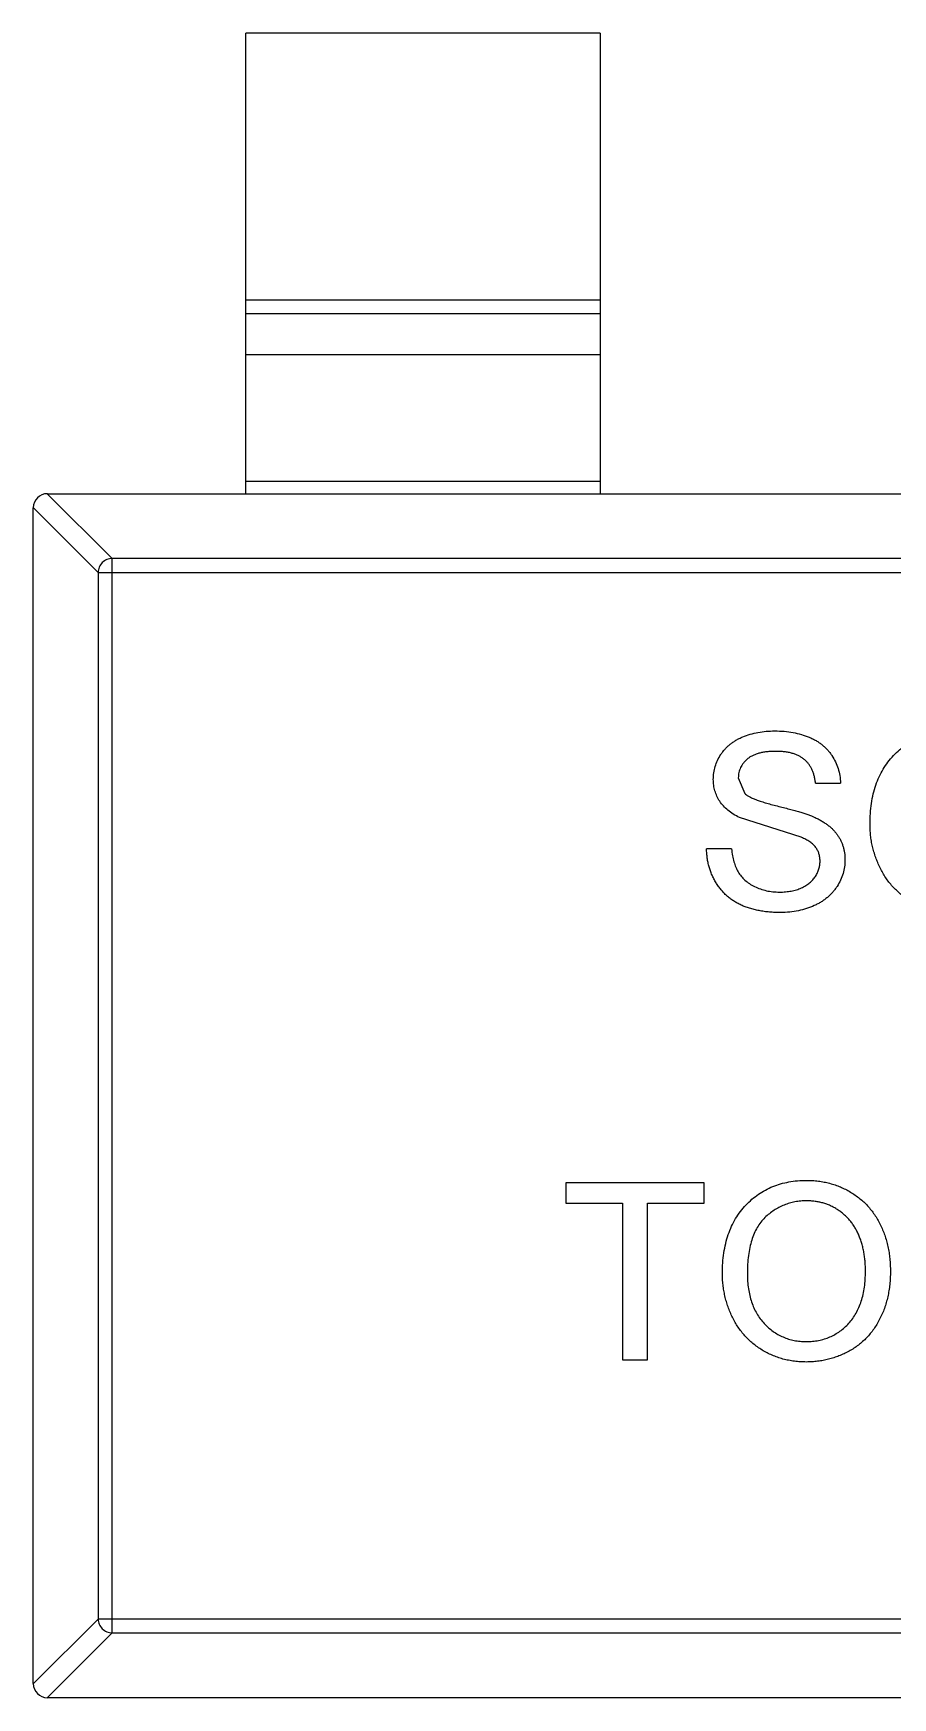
# Model space of a CAD drawing. Header units: inches. Extents: x 4.1 to 94, y -51.8 to -2.2.
# Drawn here: x 67.304 to 68.517, y -21.065 to -18.715 of the extents above; entities that cross this region are included whole.
import ezdxf

# ---------------------------------------------------------------- set-up
doc = ezdxf.new("R2010")
doc.units = ezdxf.units.IN
doc.header["$LTSCALE"] = 1.21
doc.header["$MEASUREMENT"] = 0
doc.layers.get('0').update_dxf_attribs({"linetype": 'CONTINUOUS'})

msp = doc.modelspace()

# ---------------------------------------------------------------- linework, layer by layer
at = {"color": 7, "linetype": 'Continuous'}
for p, q in [((67.6041, -19.365), (67.6041, -18.715)), ((68.1041, -18.715), (67.6041, -18.715)), ((68.1041, -18.715), (68.1041, -19.365)), ((67.6041, -19.0911), (68.1041, -19.0911)), ((68.1041, -19.1109), (67.6041, -19.1109)), ((68.1041, -19.1689), (67.6041, -19.1689)), ((67.6041, -19.3472), (68.1041, -19.3472)), ((67.3955, -19.4761), (67.3041, -19.3847)), ((67.3041, -21.045), (67.3041, -19.385)), ((67.3238, -19.365), (67.4152, -19.4564)), ((67.3241, -19.365), (70.2841, -19.365)), ((67.4152, -20.9736), (67.4152, -19.4564)), ((70.193, -19.4564), (67.4152, -19.4564)), ((67.3955, -19.4761), (67.3955, -20.9539)), ((67.3955, -19.4761), (70.2127, -19.4761)), ((68.2993, -19.7661), (68.3083, -19.7882)), ((68.4083, -19.7737), (68.4435, -19.7737)), ((68.388, -19.8501), (68.301, -19.8224)), ((68.2897, -19.8666), (68.2544, -19.8666)), ((68.0557, -20.3378), (68.0557, -20.3666)), ((68.2512, -20.3378), (68.0557, -20.3378)), ((68.2512, -20.3666), (68.2512, -20.3378)), ((68.0557, -20.3666), (68.1358, -20.3666)), ((68.1358, -20.3666), (68.1358, -20.5878)), ((68.1711, -20.5878), (68.1711, -20.3666)), ((68.1711, -20.3666), (68.2512, -20.3666)), ((68.1358, -20.5878), (68.1711, -20.5878)), ((67.3041, -21.0453), (67.3955, -20.9539)), ((70.2127, -20.9539), (67.3955, -20.9539)), ((67.4152, -20.9736), (67.3238, -21.065)), ((67.4152, -20.9736), (70.193, -20.9736)), ((70.2841, -21.065), (67.3241, -21.065))]:
    msp.add_line(p, q, dxfattribs=at)
for centre, start, end in [((67.3241, -19.385), 90, 180), ((67.3241, -21.045), 180, 270)]:
    msp.add_arc(centre, 0.02, start, end, dxfattribs=at)
for points, knots in [([(67.4152, -19.4564), (67.4127, -19.4565), (67.4076, -19.4576), (67.4011, -19.462), (67.3967, -19.4685), (67.3956, -19.4736), (67.3955, -19.4761)], [0, 0, 0, 0, 0.249032, 0.5, 0.750968, 1, 1, 1, 1]), ([(68.264, -19.7684), (68.2642, -19.7653), (68.2644, -19.7591), (68.2665, -19.7501), (68.2698, -19.7414), (68.2737, -19.7345), (68.2774, -19.7292), (68.2805, -19.7255), (68.2839, -19.722), (68.2876, -19.7188), (68.2917, -19.7158), (68.296, -19.713), (68.3007, -19.7106), (68.3073, -19.7075), (68.3161, -19.7045), (68.3271, -19.7018), (68.3388, -19.7003), (68.3468, -19.7), (68.3508, -19.6999)], [0, 0, 0, 0, 0.074995, 0.149165, 0.223664, 0.300412, 0.33957, 0.378921, 0.418096, 0.45823, 0.498427, 0.539708, 0.582216, 0.625824, 0.715481, 0.807384, 0.901634, 1, 1, 1, 1]), ([(68.3508, -19.6999), (68.3553, -19.7), (68.3639, -19.7002), (68.3765, -19.7019), (68.3882, -19.7047), (68.3974, -19.7079), (68.4042, -19.7111), (68.4091, -19.7136), (68.4136, -19.7165), (68.4177, -19.7196), (68.4216, -19.723), (68.4252, -19.7267), (68.4285, -19.7306), (68.4324, -19.7362), (68.4366, -19.7435), (68.4403, -19.7531), (68.4428, -19.7632), (68.4433, -19.7701), (68.4435, -19.7737)], [0, 0, 0, 0, 0.100475, 0.195644, 0.286083, 0.372983, 0.415026, 0.456052, 0.495939, 0.535566, 0.574087, 0.612519, 0.651081, 0.689513, 0.766237, 0.84235, 0.919974, 1, 1, 1, 1]), ([(68.4852, -19.8314), (68.4853, -19.8264), (68.4855, -19.8167), (68.487, -19.8025), (68.4896, -19.7891), (68.4933, -19.7765), (68.4979, -19.7648), (68.5036, -19.7539), (68.5104, -19.7439), (68.5181, -19.7347), (68.5268, -19.7266), (68.536, -19.7194), (68.5458, -19.7134), (68.5563, -19.7084), (68.5674, -19.7046), (68.579, -19.702), (68.5913, -19.7002), (68.5997, -19.7), (68.6039, -19.6999)], [0, 0, 0, 0, 0.075226, 0.146575, 0.2145, 0.27953, 0.342403, 0.403496, 0.463762, 0.523864, 0.583252, 0.641302, 0.698898, 0.756295, 0.814628, 0.874325, 0.935783, 1, 1, 1, 1]), ([(68.3522, -19.7288), (68.35, -19.7288), (68.3457, -19.7288), (68.3395, -19.7294), (68.3337, -19.7302), (68.3284, -19.7314), (68.3236, -19.733), (68.3192, -19.7348), (68.3153, -19.7371), (68.3119, -19.7396), (68.309, -19.7425), (68.3064, -19.7454), (68.3041, -19.7485), (68.3024, -19.7518), (68.301, -19.7551), (68.3001, -19.7587), (68.2994, -19.7623), (68.2993, -19.7648), (68.2993, -19.7661)], [0, 0, 0, 0, 0.091511, 0.177143, 0.257108, 0.331198, 0.400592, 0.465625, 0.526973, 0.585443, 0.641399, 0.695044, 0.746782, 0.796959, 0.847545, 0.897439, 0.947649, 1, 1, 1, 1]), ([(68.4083, -19.7737), (68.408, -19.7719), (68.4076, -19.7684), (68.4065, -19.7633), (68.405, -19.7586), (68.4032, -19.7542), (68.401, -19.7502), (68.3985, -19.7465), (68.3956, -19.7431), (68.3924, -19.7401), (68.3887, -19.7374), (68.3847, -19.7351), (68.3803, -19.7331), (68.3754, -19.7315), (68.3702, -19.7303), (68.3646, -19.7294), (68.3585, -19.7289), (68.3544, -19.7288), (68.3522, -19.7288)], [0, 0, 0, 0, 0.067155, 0.131403, 0.192732, 0.251253, 0.307704, 0.362699, 0.417778, 0.472304, 0.527873, 0.58523, 0.645057, 0.707952, 0.774434, 0.84494, 0.920404, 1, 1, 1, 1]), ([(68.301, -19.8224), (68.298, -19.8208), (68.2923, -19.8178), (68.2847, -19.8123), (68.2782, -19.8062), (68.273, -19.7995), (68.2689, -19.7924), (68.2662, -19.7847), (68.2643, -19.7767), (68.2641, -19.7712), (68.264, -19.7684)], [0, 0, 0, 0, 0.144805, 0.279512, 0.406394, 0.527502, 0.645393, 0.761885, 0.878942, 1, 1, 1, 1]), ([(68.3083, -19.7882), (68.3091, -19.7889), (68.3111, -19.7906), (68.3146, -19.7927), (68.3191, -19.7949), (68.3244, -19.7971), (68.3306, -19.7993), (68.3376, -19.8015), (68.3456, -19.8038), (68.3542, -19.8059), (68.3629, -19.8081), (68.3711, -19.8102), (68.3787, -19.8123), (68.3856, -19.8143), (68.3918, -19.8162), (68.3974, -19.8181), (68.4022, -19.8199), (68.4052, -19.8212), (68.4066, -19.8217)], [0, 0, 0, 0, 0.032743, 0.07241, 0.119611, 0.174673, 0.237345, 0.308352, 0.38763, 0.474784, 0.563332, 0.645136, 0.720203, 0.789134, 0.851497, 0.907331, 0.956969, 1, 1, 1, 1]), ([(68.4066, -19.8217), (68.4084, -19.8226), (68.4119, -19.8242), (68.4169, -19.827), (68.4216, -19.8299), (68.4258, -19.8329), (68.4298, -19.8362), (68.4333, -19.8396), (68.4366, -19.8431), (68.4394, -19.8469), (68.4419, -19.8508), (68.4441, -19.8549), (68.4458, -19.8591), (68.4474, -19.8634), (68.4485, -19.8679), (68.4494, -19.8725), (68.4499, -19.8773), (68.4499, -19.8805), (68.4499, -19.8822)], [0, 0, 0, 0, 0.074931, 0.147078, 0.216364, 0.282503, 0.346688, 0.408836, 0.469262, 0.528432, 0.587001, 0.644416, 0.702189, 0.759767, 0.81849, 0.877633, 0.93802, 1, 1, 1, 1]), ([(68.6038, -19.9563), (68.6009, -19.9563), (68.5952, -19.9562), (68.5868, -19.9554), (68.5786, -19.9541), (68.5706, -19.9522), (68.5629, -19.9498), (68.5554, -19.9469), (68.5481, -19.9435), (68.5412, -19.9396), (68.5345, -19.9352), (68.5282, -19.9303), (68.5223, -19.9251), (68.5169, -19.9195), (68.5119, -19.9136), (68.5073, -19.9072), (68.5031, -19.9004), (68.4993, -19.8933), (68.496, -19.886), (68.4932, -19.8785), (68.4907, -19.8709), (68.4887, -19.8632), (68.4871, -19.8554), (68.486, -19.8475), (68.4853, -19.8395), (68.4852, -19.8342), (68.4852, -19.8314)], [0, 0, 0, 0, 0.044697, 0.088534, 0.131409, 0.173814, 0.215715, 0.257247, 0.298848, 0.340604, 0.382029, 0.42297, 0.463632, 0.504048, 0.544591, 0.584964, 0.626265, 0.667979, 0.709943, 0.751382, 0.792619, 0.833948, 0.875008, 0.916446, 0.957907, 1, 1, 1, 1]), ([(68.4147, -19.8839), (68.4146, -19.8821), (68.4144, -19.8785), (68.4134, -19.8734), (68.4113, -19.8687), (68.4087, -19.8642), (68.405, -19.8602), (68.4003, -19.8564), (68.3946, -19.853), (68.3903, -19.8511), (68.388, -19.8501)], [0, 0, 0, 0, 0.117768, 0.230176, 0.339843, 0.450625, 0.566943, 0.696021, 0.839438, 1, 1, 1, 1]), ([(68.3591, -19.9563), (68.3564, -19.9563), (68.3511, -19.9563), (68.3433, -19.9558), (68.3357, -19.955), (68.3286, -19.9538), (68.3218, -19.9523), (68.3153, -19.9505), (68.3091, -19.9484), (68.3033, -19.946), (68.2978, -19.9431), (68.2926, -19.9401), (68.2877, -19.9366), (68.2831, -19.9327), (68.2788, -19.9287), (68.2749, -19.9242), (68.2712, -19.9194), (68.2678, -19.9143), (68.2648, -19.909), (68.2622, -19.9034), (68.2599, -19.8977), (68.2581, -19.8918), (68.2565, -19.8858), (68.2555, -19.8795), (68.2547, -19.8731), (68.2545, -19.8688), (68.2544, -19.8666)], [0, 0, 0, 0, 0.052493, 0.102825, 0.151397, 0.198033, 0.242876, 0.285999, 0.327849, 0.368395, 0.407852, 0.446838, 0.485166, 0.523341, 0.561602, 0.59992, 0.638496, 0.677791, 0.71729, 0.756605, 0.796068, 0.835886, 0.875714, 0.916263, 0.95776, 1, 1, 1, 1]), ([(68.2897, -19.8666), (68.2901, -19.8698), (68.2908, -19.8759), (68.2929, -19.8845), (68.2956, -19.8922), (68.2989, -19.8992), (68.3033, -19.9053), (68.3086, -19.9109), (68.315, -19.9157), (68.3223, -19.9199), (68.3304, -19.9233), (68.339, -19.9257), (68.3481, -19.9272), (68.3544, -19.9274), (68.3576, -19.9275)], [0, 0, 0, 0, 0.093796, 0.180188, 0.260363, 0.334847, 0.407093, 0.481448, 0.559271, 0.64227, 0.728586, 0.815978, 0.906035, 1, 1, 1, 1]), ([(68.3576, -19.9275), (68.3604, -19.9275), (68.3659, -19.9273), (68.3739, -19.9261), (68.3814, -19.9244), (68.3883, -19.9218), (68.3945, -19.9186), (68.4, -19.9147), (68.4046, -19.9103), (68.4083, -19.9054), (68.4111, -19.9002), (68.4132, -19.8948), (68.4144, -19.8894), (68.4146, -19.8857), (68.4147, -19.8839)], [0, 0, 0, 0, 0.105584, 0.205868, 0.300947, 0.393002, 0.480949, 0.562874, 0.641461, 0.717742, 0.791772, 0.862716, 0.931777, 1, 1, 1, 1]), ([(68.4499, -19.8822), (68.4498, -19.8854), (68.4495, -19.8919), (68.4473, -19.9015), (68.4438, -19.9108), (68.4397, -19.9181), (68.4358, -19.9237), (68.4326, -19.9278), (68.4289, -19.9315), (68.4251, -19.935), (68.4209, -19.9383), (68.4164, -19.9414), (68.4116, -19.9442), (68.4047, -19.9476), (68.3956, -19.9511), (68.384, -19.9541), (68.3718, -19.956), (68.3634, -19.9562), (68.3591, -19.9563)], [0, 0, 0, 0, 0.074816, 0.148535, 0.223872, 0.301297, 0.340894, 0.38034, 0.420127, 0.45995, 0.500831, 0.541907, 0.584439, 0.62808, 0.717267, 0.80786, 0.901925, 1, 1, 1, 1]), ([(68.2769, -20.4661), (68.2769, -20.4611), (68.2771, -20.4513), (68.2787, -20.4371), (68.2813, -20.4237), (68.2849, -20.4111), (68.2896, -20.3994), (68.2953, -20.3885), (68.3021, -20.3785), (68.3098, -20.3693), (68.3184, -20.3612), (68.3276, -20.354), (68.3375, -20.348), (68.348, -20.343), (68.359, -20.3392), (68.3707, -20.3366), (68.3829, -20.3348), (68.3913, -20.3347), (68.3956, -20.3346)], [0, 0, 0, 0, 0.075226, 0.146575, 0.2145, 0.27953, 0.342403, 0.403496, 0.463762, 0.523864, 0.583252, 0.641302, 0.698898, 0.756295, 0.814628, 0.874325, 0.935783, 1, 1, 1, 1]), ([(68.3956, -20.3346), (68.3984, -20.3346), (68.404, -20.3347), (68.4123, -20.3354), (68.4204, -20.3368), (68.4282, -20.3386), (68.4359, -20.3409), (68.4434, -20.3437), (68.4506, -20.3471), (68.4575, -20.3509), (68.4642, -20.3552), (68.4705, -20.3599), (68.4764, -20.365), (68.4819, -20.3705), (68.4869, -20.3765), (68.4916, -20.3828), (68.4959, -20.3896), (68.4997, -20.3967), (68.5031, -20.4041), (68.506, -20.4119), (68.5085, -20.4198), (68.5106, -20.428), (68.5121, -20.4365), (68.5132, -20.4451), (68.5139, -20.4541), (68.514, -20.4601), (68.514, -20.4632)], [0, 0, 0, 0, 0.043099, 0.085587, 0.126908, 0.167967, 0.20845, 0.249025, 0.289281, 0.33001, 0.370598, 0.410466, 0.450033, 0.489688, 0.529116, 0.569037, 0.609703, 0.650759, 0.692509, 0.734219, 0.776707, 0.819552, 0.863351, 0.907839, 0.953334, 1, 1, 1, 1]), ([(68.3958, -20.3634), (68.393, -20.3635), (68.3875, -20.3636), (68.3793, -20.3648), (68.3714, -20.3666), (68.3638, -20.3692), (68.3566, -20.3726), (68.3497, -20.3767), (68.343, -20.3815), (68.3366, -20.3871), (68.3307, -20.3935), (68.3258, -20.401), (68.3215, -20.4096), (68.318, -20.419), (68.3154, -20.4295), (68.3135, -20.4409), (68.3123, -20.4534), (68.3122, -20.462), (68.3121, -20.4665)], [0, 0, 0, 0, 0.055943, 0.110382, 0.164048, 0.216759, 0.269601, 0.323009, 0.377581, 0.433449, 0.490922, 0.550625, 0.613117, 0.679861, 0.751358, 0.828261, 0.910795, 1, 1, 1, 1]), ([(68.4788, -20.4629), (68.4788, -20.4604), (68.4787, -20.4556), (68.4782, -20.4484), (68.4775, -20.4415), (68.4764, -20.4348), (68.4749, -20.4284), (68.4732, -20.4222), (68.4711, -20.4162), (68.4688, -20.4105), (68.4662, -20.405), (68.4632, -20.3999), (68.4599, -20.3951), (68.4564, -20.3905), (68.4525, -20.3864), (68.4484, -20.3825), (68.444, -20.379), (68.4393, -20.3757), (68.4344, -20.3728), (68.4293, -20.3703), (68.4241, -20.3681), (68.4187, -20.3664), (68.4132, -20.3651), (68.4076, -20.3641), (68.4017, -20.3635), (68.3978, -20.3634), (68.3958, -20.3634)], [0, 0, 0, 0, 0.050852, 0.099752, 0.147438, 0.194086, 0.239171, 0.28334, 0.326577, 0.368936, 0.410572, 0.451051, 0.490877, 0.530044, 0.568937, 0.607578, 0.64642, 0.685679, 0.724799, 0.763513, 0.802173, 0.84074, 0.879649, 0.919071, 0.959098, 1, 1, 1, 1]), ([(68.3955, -20.591), (68.3926, -20.5909), (68.3869, -20.5908), (68.3785, -20.59), (68.3703, -20.5887), (68.3623, -20.5869), (68.3546, -20.5844), (68.3471, -20.5815), (68.3398, -20.5781), (68.3328, -20.5742), (68.3262, -20.5698), (68.3199, -20.565), (68.314, -20.5598), (68.3086, -20.5541), (68.3035, -20.5482), (68.2989, -20.5418), (68.2947, -20.5351), (68.291, -20.5279), (68.2877, -20.5206), (68.2848, -20.5131), (68.2823, -20.5055), (68.2804, -20.4978), (68.2788, -20.49), (68.2777, -20.4821), (68.2769, -20.4741), (68.2769, -20.4688), (68.2769, -20.4661)], [0, 0, 0, 0, 0.044697, 0.088534, 0.131409, 0.173814, 0.215715, 0.257247, 0.298848, 0.340604, 0.382029, 0.42297, 0.463632, 0.504048, 0.544591, 0.584964, 0.626265, 0.667979, 0.709943, 0.751382, 0.792619, 0.833948, 0.875008, 0.916446, 0.957907, 1, 1, 1, 1]), ([(68.3121, -20.4665), (68.3122, -20.4701), (68.3123, -20.4771), (68.3135, -20.4874), (68.3153, -20.4971), (68.3178, -20.5062), (68.3212, -20.5147), (68.3253, -20.5226), (68.3301, -20.5299), (68.3357, -20.5366), (68.3418, -20.5426), (68.3483, -20.5478), (68.3552, -20.5522), (68.3625, -20.5558), (68.3702, -20.5587), (68.3782, -20.5607), (68.3866, -20.5619), (68.3924, -20.562), (68.3953, -20.5621)], [0, 0, 0, 0, 0.075964, 0.148125, 0.217201, 0.2833, 0.347202, 0.4093, 0.470426, 0.531588, 0.591739, 0.650258, 0.707303, 0.764208, 0.821148, 0.879119, 0.938423, 1, 1, 1, 1]), ([(68.3953, -20.5621), (68.3983, -20.562), (68.4041, -20.5619), (68.4127, -20.5607), (68.4208, -20.5586), (68.4286, -20.5558), (68.4358, -20.5521), (68.4428, -20.5477), (68.4493, -20.5424), (68.4554, -20.5364), (68.4609, -20.5295), (68.4658, -20.522), (68.4697, -20.5138), (68.4731, -20.505), (68.4756, -20.4954), (68.4775, -20.4851), (68.4786, -20.4742), (68.4787, -20.4668), (68.4788, -20.4629)], [0, 0, 0, 0, 0.061055, 0.119545, 0.176806, 0.232956, 0.288583, 0.344667, 0.401662, 0.46054, 0.520477, 0.581213, 0.643431, 0.707961, 0.775371, 0.846414, 0.921152, 1, 1, 1, 1]), ([(68.514, -20.4632), (68.514, -20.4663), (68.5139, -20.4724), (68.5132, -20.4815), (68.512, -20.4903), (68.5103, -20.4988), (68.5082, -20.5072), (68.5056, -20.5153), (68.5025, -20.5231), (68.4989, -20.5306), (68.4949, -20.5378), (68.4905, -20.5446), (68.4857, -20.5509), (68.4805, -20.5568), (68.4749, -20.5622), (68.4689, -20.5672), (68.4625, -20.5717), (68.4557, -20.5758), (68.4486, -20.5793), (68.4415, -20.5824), (68.4341, -20.5851), (68.4267, -20.5872), (68.419, -20.5889), (68.4113, -20.5901), (68.4034, -20.5908), (68.3981, -20.5909), (68.3955, -20.591)], [0, 0, 0, 0, 0.04756, 0.093962, 0.139112, 0.183626, 0.227457, 0.270703, 0.313611, 0.35626, 0.398366, 0.439557, 0.480045, 0.519888, 0.559658, 0.599421, 0.639208, 0.679668, 0.72002, 0.759859, 0.79956, 0.839199, 0.878956, 0.918794, 0.959083, 1, 1, 1, 1]), ([(67.3955, -20.9539), (67.3956, -20.9564), (67.3967, -20.9615), (67.4011, -20.9679), (67.4076, -20.9723), (67.4127, -20.9735), (67.4152, -20.9736)], [0, 0, 0, 0, 0.249032, 0.5, 0.750968, 1, 1, 1, 1])]:
    msp.add_open_spline(points, degree=3, knots=knots, dxfattribs=at)

doc.saveas('drawing.dxf')
